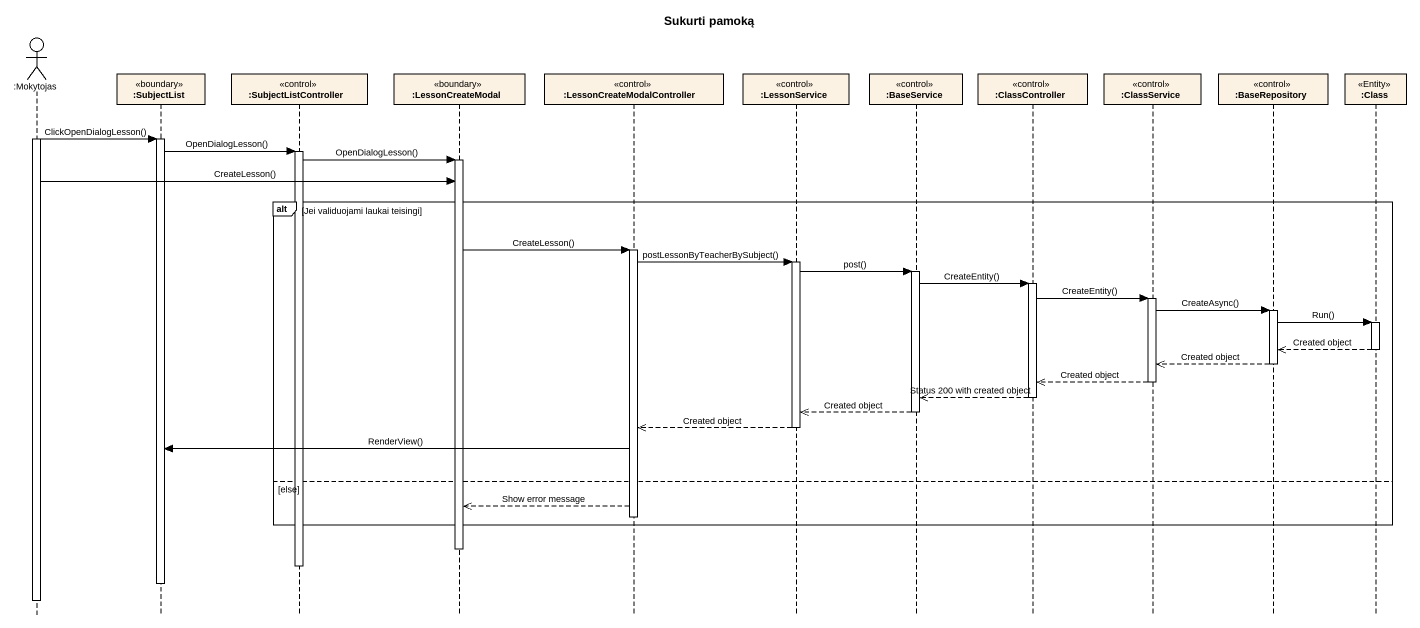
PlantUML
@startuml
title Sukurti pamoką
hide footbox
actor ":Mokytojas" as Mokytojas
participant ":SubjectList" as SubjectList <<boundary>>
participant ":SubjectListController" as SubjectListController <<control>>
participant ":LessonCreateModal" as LessonCreateModal <<boundary>>
participant ":LessonCreateModalController" as LessonCreateModalController <<control>>
participant ":LessonService" as LessonService <<control>>
participant ":BaseService" as BaseService <<control>>
participant ":ClassController" as ClassController <<control>>
participant ":ClassService" as ClassService <<control>>
participant ":BaseRepository" as BaseRepository <<control>>
participant ":Class" as Class_ <<Entity>>

activate Mokytojas
Mokytojas -> SubjectList : ClickOpenDialogLesson()
activate SubjectList
SubjectList -> SubjectListController : OpenDialogLesson()
activate SubjectListController
SubjectListController -> LessonCreateModal : OpenDialogLesson()
activate LessonCreateModal
Mokytojas -> LessonCreateModal : CreateLesson()
alt Jei validuojami laukai teisingi
  LessonCreateModal -> LessonCreateModalController : CreateLesson()
  activate LessonCreateModalController
  LessonCreateModalController -> LessonService : postLessonByTeacherBySubject()
  activate LessonService
  LessonService -> BaseService : post()
  activate BaseService
  BaseService -> ClassController : CreateEntity()
  activate ClassController
  ClassController -> ClassService : CreateEntity()
  activate ClassService
  ClassService -> BaseRepository : CreateAsync()
  activate BaseRepository
  BaseRepository -> Class_ : Run()
  activate Class_
  Class_ -->> BaseRepository : Created object
  deactivate Class_
  BaseRepository -->> ClassService : Created object
  deactivate BaseRepository
  ClassService -->> ClassController : Created object
  deactivate ClassService
  ClassController -->> BaseService : Status 200 with created object
  deactivate ClassController
  BaseService -->> LessonService : Created object
  deactivate BaseService
  LessonService -->> LessonCreateModalController : Created object
  deactivate LessonService
  LessonCreateModalController -> SubjectList : RenderView()
else else
  LessonCreateModalController -->> LessonCreateModal : Show error message
  deactivate LessonCreateModalController
end
deactivate LessonCreateModal
deactivate SubjectListController
deactivate SubjectList
deactivate Mokytojas
@enduml
